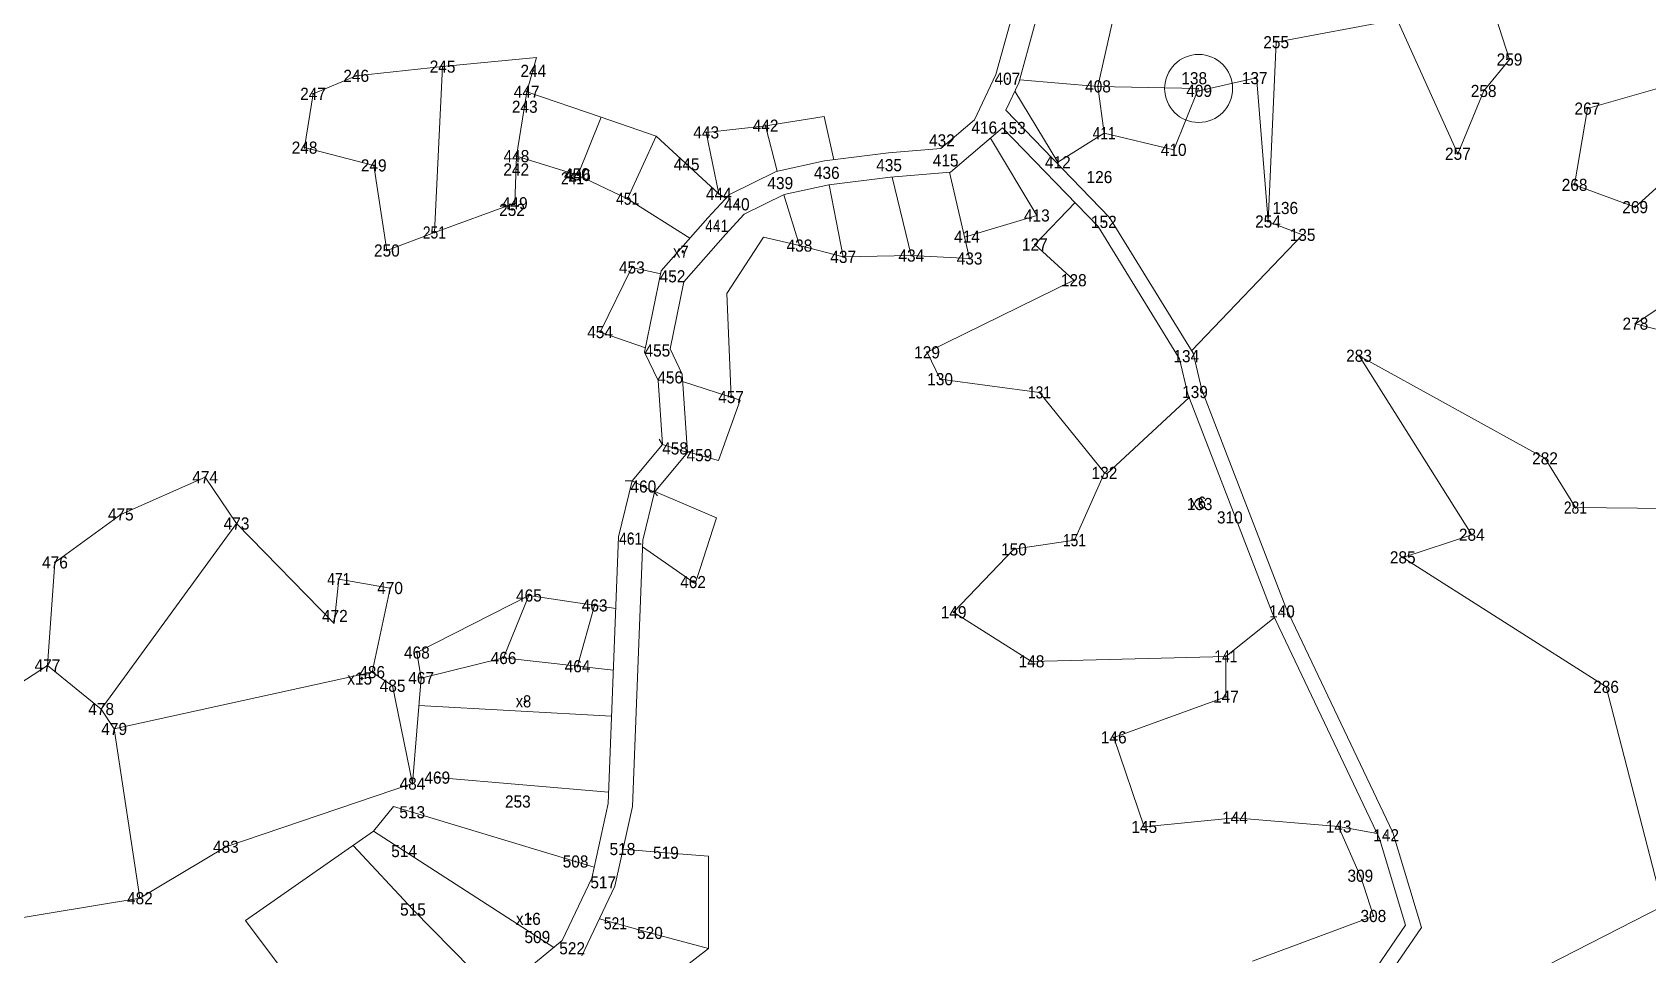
# Model space of a CAD drawing. Header units: metres. Extents: x 551040 to 556777, y 1846780 to 1849752.
# Drawn here: x 551492 to 552157, y 1847432 to 1847811 of the extents above; entities that cross this region are included whole.
import ezdxf
from ezdxf.enums import TextEntityAlignment as Align

# ---------------------------------------------------------------- set-up
doc = ezdxf.new("R2010")
doc.units = ezdxf.units.M
doc.header["$LTSCALE"] = 2
for name, color, linetype, lineweight in [('10', 7, 'Continuous', 13), ('11', 7, 'Continuous', 13), ('22', 7, 'Continuous', 13)]:
    doc.layers.add(name, color=color, linetype=linetype, lineweight=lineweight)
doc.layers.add('12', color=7, linetype='Continuous')

msp = doc.modelspace()

# ---------------------------------------------------------------- hatches: boundary and pattern name
at = {"layer": '10'}
for points in [[(551760.225, 1847721.14, 1), (551760.075, 1847721.14, 1)], [(551760.225, 1847721.14, 1), (551760.075, 1847721.14, 1)], [(551973.085, 1847617.88, 1), (551972.935, 1847617.88, 1)], [(551973.085, 1847617.88, 1), (551972.935, 1847617.88, 1)], [(551628.105, 1847545.53, 1), (551627.955, 1847545.53, 1)], [(551628.105, 1847545.53, 1), (551627.955, 1847545.53, 1)], [(551695.455, 1847536.13, 1), (551695.305, 1847536.13, 1)], [(551695.455, 1847536.13, 1), (551695.305, 1847536.13, 1)], [(551697.495, 1847446.65, 1), (551697.345, 1847446.65, 1)], [(551697.495, 1847446.65, 1), (551697.345, 1847446.65, 1)]]:
    msp.add_hatch(color=256, dxfattribs=at).paths.add_polyline_path(points)

# ---------------------------------------------------------------- linework, layer by layer
for p, q in [((551759.84, 1847721.14), (551759.53, 1847721.14)), ((551759.84, 1847721.14), (551759.53, 1847721.14)), ((551760.15, 1847721.76), (551760.15, 1847721.45)), ((551760.15, 1847721.76), (551760.15, 1847721.45)), ((551760.15, 1847720.83), (551760.15, 1847720.52)), ((551760.15, 1847720.83), (551760.15, 1847720.52)), ((551760.77, 1847721.14), (551760.46, 1847721.14)), ((551760.77, 1847721.14), (551760.46, 1847721.14)), ((551972.7, 1847617.88), (551972.39, 1847617.88)), ((551972.7, 1847617.88), (551972.39, 1847617.88)), ((551973.01, 1847618.5), (551973.01, 1847618.19)), ((551973.01, 1847618.5), (551973.01, 1847618.19)), ((551973.01, 1847617.57), (551973.01, 1847617.26)), ((551973.01, 1847617.57), (551973.01, 1847617.26)), ((551973.63, 1847617.88), (551973.32, 1847617.88)), ((551973.63, 1847617.88), (551973.32, 1847617.88)), ((551627.72, 1847545.53), (551627.41, 1847545.53)), ((551627.72, 1847545.53), (551627.41, 1847545.53)), ((551628.03, 1847546.15), (551628.03, 1847545.84)), ((551628.03, 1847546.15), (551628.03, 1847545.84)), ((551628.03, 1847545.22), (551628.03, 1847544.91)), ((551628.03, 1847545.22), (551628.03, 1847544.91)), ((551628.65, 1847545.53), (551628.34, 1847545.53)), ((551628.65, 1847545.53), (551628.34, 1847545.53)), ((551695.07, 1847536.13), (551694.76, 1847536.13)), ((551695.07, 1847536.13), (551694.76, 1847536.13)), ((551695.38, 1847536.75), (551695.38, 1847536.44)), ((551695.38, 1847536.75), (551695.38, 1847536.44)), ((551696, 1847536.13), (551695.69, 1847536.13)), ((551696, 1847536.13), (551695.69, 1847536.13)), ((551695.38, 1847535.82), (551695.38, 1847535.51)), ((551695.38, 1847535.82), (551695.38, 1847535.51)), ((551697.11, 1847446.65), (551696.8, 1847446.65)), ((551697.11, 1847446.65), (551696.8, 1847446.65)), ((551697.42, 1847447.27), (551697.42, 1847446.96)), ((551697.42, 1847447.27), (551697.42, 1847446.96)), ((551697.42, 1847446.34), (551697.42, 1847446.03)), ((551697.42, 1847446.34), (551697.42, 1847446.03)), ((551698.04, 1847446.65), (551697.73, 1847446.65)), ((551698.04, 1847446.65), (551697.73, 1847446.65))]:
    msp.add_line(p, q, dxfattribs=at)
for centre, radius in [((551760.15, 1847721.14), 0.312), ((551760.15, 1847721.14), 0.312), ((551760.15, 1847721.14), 0.075), ((551760.15, 1847721.14), 0.075), ((551973.01, 1847617.88), 0.312), ((551973.01, 1847617.88), 0.312), ((551973.01, 1847617.88), 0.075), ((551973.01, 1847617.88), 0.075), ((551628.03, 1847545.53), 0.312), ((551628.03, 1847545.53), 0.312), ((551628.03, 1847545.53), 0.075), ((551628.03, 1847545.53), 0.075), ((551695.38, 1847536.13), 0.312), ((551695.38, 1847536.13), 0.312), ((551695.38, 1847536.13), 0.075), ((551695.38, 1847536.13), 0.075), ((551697.42, 1847446.65), 0.312), ((551697.42, 1847446.65), 0.312), ((551697.42, 1847446.65), 0.075), ((551697.42, 1847446.65), 0.075)]:
    msp.add_circle(centre, radius, dxfattribs=at)
at = {"layer": '11'}
for p, q in [((552004.59, 1847807.35), (552003.96, 1847807.35)), ((552004.27, 1847807.04), (552004.27, 1847807.66)), ((551661.58, 1847797.29), (551660.95, 1847797.29)), ((551661.26, 1847796.98), (551661.26, 1847797.6)), ((551698.9, 1847795.54), (551698.28, 1847795.54)), ((551698.59, 1847795.23), (551698.59, 1847795.85)), ((552100.58, 1847800.21), (552099.96, 1847800.21)), ((552100.27, 1847799.9), (552100.27, 1847800.52)), ((551626.04, 1847793.51), (551625.41, 1847793.51)), ((551625.72, 1847793.2), (551625.72, 1847793.83)), ((551893.97, 1847792.31), (551893.35, 1847792.31)), ((551893.97, 1847792.31), (551893.35, 1847792.31)), ((551893.66, 1847792.62), (551893.66, 1847792)), ((551893.66, 1847792.62), (551893.66, 1847792)), ((551931.26, 1847789.16), (551930.64, 1847789.16)), ((551931.26, 1847789.16), (551930.64, 1847789.16)), ((551930.95, 1847789.47), (551930.95, 1847788.85)), ((551930.95, 1847789.47), (551930.95, 1847788.85)), ((551970.85, 1847792.51), (551970.23, 1847792.51)), ((551970.54, 1847792.2), (551970.54, 1847792.82)), ((551995.73, 1847792.57), (551995.11, 1847792.57)), ((551995.42, 1847792.26), (551995.42, 1847792.89)), ((551608.28, 1847786.09), (551607.66, 1847786.09)), ((551607.97, 1847785.78), (551607.97, 1847786.41)), ((551696.17, 1847786.95), (551695.55, 1847786.95)), ((551696.17, 1847786.95), (551695.55, 1847786.95)), ((551695.86, 1847787.26), (551695.86, 1847786.64)), ((551695.86, 1847787.26), (551695.86, 1847786.64)), ((551972.87, 1847787.33), (551972.25, 1847787.33)), ((551972.87, 1847787.33), (551972.25, 1847787.33)), ((551972.56, 1847787.64), (551972.56, 1847787.02)), ((551972.56, 1847787.64), (551972.56, 1847787.02)), ((552089.95, 1847787.27), (552089.33, 1847787.27)), ((552089.64, 1847786.96), (552089.64, 1847787.59)), ((551695.39, 1847780.78), (551694.76, 1847780.78)), ((551695.07, 1847780.46), (551695.07, 1847781.09)), ((552132.63, 1847780), (552132, 1847780)), ((552132.32, 1847779.69), (552132.32, 1847780.31)), ((551770.04, 1847770.22), (551769.42, 1847770.22)), ((551770.04, 1847770.22), (551769.42, 1847770.22)), ((551769.73, 1847770.53), (551769.73, 1847769.91)), ((551769.73, 1847770.53), (551769.73, 1847769.91)), ((551794.48, 1847772.98), (551793.86, 1847772.98)), ((551794.48, 1847772.98), (551793.86, 1847772.98)), ((551794.17, 1847773.29), (551794.17, 1847772.67)), ((551794.17, 1847773.29), (551794.17, 1847772.67)), ((551884.47, 1847772.22), (551883.85, 1847772.22)), ((551884.47, 1847772.22), (551883.85, 1847772.22)), ((551884.16, 1847772.53), (551884.16, 1847771.91)), ((551884.16, 1847772.53), (551884.16, 1847771.91)), ((551896.25, 1847772.04), (551895.63, 1847772.04)), ((551895.94, 1847771.73), (551895.94, 1847772.36)), ((551933.79, 1847769.91), (551933.17, 1847769.91)), ((551933.79, 1847769.91), (551933.17, 1847769.91)), ((551933.48, 1847770.22), (551933.48, 1847769.6)), ((551933.48, 1847770.22), (551933.48, 1847769.6)), ((551604.78, 1847763.95), (551604.16, 1847763.95)), ((551604.47, 1847763.64), (551604.47, 1847764.27)), ((551867.04, 1847766.94), (551866.42, 1847766.94)), ((551867.04, 1847766.94), (551866.42, 1847766.94)), ((551866.73, 1847767.25), (551866.73, 1847766.63)), ((551866.73, 1847767.25), (551866.73, 1847766.63)), ((551962.4, 1847763.06), (551961.78, 1847763.06)), ((551962.4, 1847763.06), (551961.78, 1847763.06)), ((551962.09, 1847763.37), (551962.09, 1847762.75)), ((551962.09, 1847763.37), (551962.09, 1847762.75)), ((551633.24, 1847756.65), (551632.61, 1847756.65)), ((551632.92, 1847756.33), (551632.92, 1847756.96)), ((551691.94, 1847760.46), (551691.32, 1847760.46)), ((551691.94, 1847760.46), (551691.32, 1847760.46)), ((551691.63, 1847760.77), (551691.63, 1847760.15)), ((551691.63, 1847760.77), (551691.63, 1847760.15)), ((551762, 1847757.11), (551761.38, 1847757.11)), ((551762, 1847757.11), (551761.38, 1847757.11)), ((551761.69, 1847757.42), (551761.69, 1847756.8)), ((551761.69, 1847757.42), (551761.69, 1847756.8)), ((551845.29, 1847756.75), (551844.67, 1847756.75)), ((551845.29, 1847756.75), (551844.67, 1847756.75)), ((551844.98, 1847757.06), (551844.98, 1847756.44)), ((551844.98, 1847757.06), (551844.98, 1847756.44)), ((551868.57, 1847758.7), (551867.95, 1847758.7)), ((551868.57, 1847758.7), (551867.95, 1847758.7)), ((551868.26, 1847759.01), (551868.26, 1847758.39)), ((551868.26, 1847759.01), (551868.26, 1847758.39)), ((551914.72, 1847757.94), (551914.1, 1847757.94)), ((551914.72, 1847757.94), (551914.1, 1847757.94)), ((551914.41, 1847758.25), (551914.41, 1847757.63)), ((551914.41, 1847758.25), (551914.41, 1847757.63)), ((552079.35, 1847761.43), (552078.73, 1847761.43)), ((552079.04, 1847761.12), (552079.04, 1847761.74)), ((551691.89, 1847754.95), (551691.27, 1847754.95)), ((551691.58, 1847754.64), (551691.58, 1847755.26)), ((551715.01, 1847751.31), (551714.38, 1847751.31)), ((551714.7, 1847751), (551714.7, 1847751.63)), ((551716.85, 1847752.98), (551716.23, 1847752.98)), ((551716.85, 1847752.98), (551716.23, 1847752.98)), ((551716.54, 1847753.29), (551716.54, 1847752.67)), ((551716.54, 1847753.29), (551716.54, 1847752.67)), ((551717.25, 1847752.69), (551716.63, 1847752.69)), ((551717.25, 1847752.69), (551716.63, 1847752.69)), ((551716.94, 1847753), (551716.94, 1847752.38)), ((551716.94, 1847753), (551716.94, 1847752.38)), ((551800.52, 1847749.37), (551799.9, 1847749.37)), ((551800.52, 1847749.37), (551799.9, 1847749.37)), ((551800.21, 1847749.68), (551800.21, 1847749.06)), ((551800.21, 1847749.68), (551800.21, 1847749.06)), ((551819.66, 1847753.58), (551819.04, 1847753.58)), ((551819.66, 1847753.58), (551819.04, 1847753.58)), ((551819.35, 1847753.89), (551819.35, 1847753.27)), ((551819.35, 1847753.89), (551819.35, 1847753.27)), ((551931.85, 1847751.84), (551931.23, 1847751.84)), ((551931.54, 1847751.53), (551931.54, 1847752.15)), ((552127.06, 1847748.32), (552127.06, 1847748.95)), ((551737.72, 1847742.94), (551737.1, 1847742.94)), ((551737.72, 1847742.94), (551737.1, 1847742.94)), ((551737.41, 1847743.25), (551737.41, 1847742.63)), ((551737.41, 1847743.25), (551737.41, 1847742.63)), ((551775.22, 1847744.94), (551774.6, 1847744.94)), ((551775.22, 1847744.94), (551774.6, 1847744.94)), ((551774.91, 1847745.25), (551774.91, 1847744.63)), ((551774.91, 1847745.25), (551774.91, 1847744.63)), ((552127.37, 1847748.64), (552126.75, 1847748.64)), ((551690.16, 1847738.34), (551689.53, 1847738.34)), ((551689.84, 1847738.03), (551689.84, 1847738.66)), ((551691.27, 1847741.07), (551690.65, 1847741.07)), ((551691.27, 1847741.07), (551690.65, 1847741.07)), ((551690.96, 1847741.38), (551690.96, 1847740.76)), ((551690.96, 1847741.38), (551690.96, 1847740.76)), ((551782.61, 1847740.64), (551781.99, 1847740.64)), ((551782.61, 1847740.64), (551781.99, 1847740.64)), ((551782.3, 1847740.95), (551782.3, 1847740.33)), ((551782.3, 1847740.95), (551782.3, 1847740.33)), ((551906.09, 1847736.05), (551905.47, 1847736.05)), ((551906.09, 1847736.05), (551905.47, 1847736.05)), ((551905.78, 1847736.36), (551905.78, 1847735.74)), ((551905.78, 1847736.36), (551905.78, 1847735.74)), ((552008.31, 1847739.12), (552007.69, 1847739.12)), ((552008, 1847738.81), (552008, 1847739.43)), ((552152.28, 1847739.48), (552151.65, 1847739.48)), ((552151.97, 1847739.16), (552151.97, 1847739.79)), ((551658.19, 1847729.04), (551657.56, 1847729.04)), ((551657.87, 1847728.73), (551657.87, 1847729.35)), ((551774.37, 1847731.77), (551773.75, 1847731.77)), ((551774.37, 1847731.77), (551773.75, 1847731.77)), ((551774.06, 1847732.08), (551774.06, 1847731.46)), ((551774.06, 1847732.08), (551774.06, 1847731.46)), ((551933.67, 1847733.4), (551933.05, 1847733.4)), ((551933.36, 1847733.09), (551933.36, 1847733.72)), ((552001.21, 1847733.57), (552000.59, 1847733.57)), ((552000.9, 1847733.26), (552000.9, 1847733.88)), ((551808.4, 1847723.65), (551807.78, 1847723.65)), ((551808.4, 1847723.65), (551807.78, 1847723.65)), ((551808.09, 1847723.96), (551808.09, 1847723.34)), ((551808.09, 1847723.96), (551808.09, 1847723.34)), ((551877.36, 1847727.35), (551876.74, 1847727.35)), ((551877.36, 1847727.35), (551876.74, 1847727.35)), ((551877.05, 1847727.66), (551877.05, 1847727.04)), ((551877.05, 1847727.66), (551877.05, 1847727.04)), ((551905.26, 1847724.11), (551904.63, 1847724.11)), ((551904.95, 1847723.8), (551904.95, 1847724.43)), ((552015.45, 1847728.07), (552014.82, 1847728.07)), ((552015.13, 1847727.76), (552015.13, 1847728.38)), ((551638.65, 1847721.62), (551638.03, 1847721.62)), ((551638.34, 1847721.31), (551638.34, 1847721.93)), ((551826.43, 1847719), (551825.81, 1847719)), ((551826.43, 1847719), (551825.81, 1847719)), ((551826.12, 1847719.31), (551826.12, 1847718.69)), ((551826.12, 1847719.31), (551826.12, 1847718.69)), ((551854.45, 1847719.54), (551853.83, 1847719.54)), ((551854.45, 1847719.54), (551853.83, 1847719.54)), ((551854.14, 1847719.85), (551854.14, 1847719.23)), ((551854.14, 1847719.85), (551854.14, 1847719.23)), ((551878.43, 1847718.34), (551877.81, 1847718.34)), ((551878.43, 1847718.34), (551877.81, 1847718.34)), ((551878.12, 1847718.65), (551878.12, 1847718.03)), ((551878.12, 1847718.65), (551878.12, 1847718.03)), ((551739.44, 1847714.67), (551738.82, 1847714.67)), ((551739.44, 1847714.67), (551738.82, 1847714.67)), ((551739.13, 1847714.98), (551739.13, 1847714.36)), ((551739.13, 1847714.98), (551739.13, 1847714.36)), ((551756.19, 1847711.01), (551755.57, 1847711.01)), ((551756.19, 1847711.01), (551755.57, 1847711.01)), ((551755.88, 1847711.32), (551755.88, 1847710.7)), ((551755.88, 1847711.32), (551755.88, 1847710.7)), ((551921.29, 1847709.4), (551920.67, 1847709.4)), ((551920.98, 1847709.09), (551920.98, 1847709.71)), ((552152.4, 1847691.52), (552151.77, 1847691.52)), ((552152.08, 1847691.21), (552152.08, 1847691.84)), ((551726.38, 1847688.06), (551725.76, 1847688.06)), ((551726.38, 1847688.06), (551725.76, 1847688.06)), ((551726.07, 1847688.37), (551726.07, 1847687.75)), ((551726.07, 1847688.37), (551726.07, 1847687.75)), ((551749.95, 1847680.48), (551749.33, 1847680.48)), ((551749.95, 1847680.48), (551749.33, 1847680.48)), ((551749.64, 1847680.79), (551749.64, 1847680.17)), ((551749.64, 1847680.79), (551749.64, 1847680.17)), ((551860.93, 1847679.74), (551860.31, 1847679.74)), ((551860.62, 1847679.43), (551860.62, 1847680.05)), ((551967.58, 1847678.16), (551966.95, 1847678.16)), ((551967.27, 1847677.85), (551967.27, 1847678.47)), ((552038.67, 1847678.33), (552038.05, 1847678.33)), ((552038.36, 1847678.02), (552038.36, 1847678.64)), ((551755.21, 1847669.41), (551754.59, 1847669.41)), ((551755.21, 1847669.41), (551754.59, 1847669.41)), ((551754.9, 1847669.72), (551754.9, 1847669.1)), ((551754.9, 1847669.72), (551754.9, 1847669.1)), ((551866.29, 1847668.69), (551865.67, 1847668.69)), ((551865.98, 1847668.38), (551865.98, 1847669)), ((551907.18, 1847663.26), (551906.56, 1847663.26)), ((551906.87, 1847662.94), (551906.87, 1847663.57)), ((551971.17, 1847663.41), (551970.55, 1847663.41)), ((551970.86, 1847663.1), (551970.86, 1847663.72)), ((551780.27, 1847661.34), (551779.65, 1847661.34)), ((551780.27, 1847661.34), (551779.65, 1847661.34)), ((551779.96, 1847661.65), (551779.96, 1847661.03)), ((551779.96, 1847661.65), (551779.96, 1847661.03)), ((551757.22, 1847640.21), (551756.6, 1847640.21)), ((551757.22, 1847640.21), (551756.6, 1847640.21)), ((551756.91, 1847640.52), (551756.91, 1847639.9)), ((551756.91, 1847640.52), (551756.91, 1847639.9)), ((551767.23, 1847637.42), (551766.61, 1847637.42)), ((551767.23, 1847637.42), (551766.61, 1847637.42)), ((551766.92, 1847637.73), (551766.92, 1847637.11)), ((551766.92, 1847637.73), (551766.92, 1847637.11)), ((552115.21, 1847636.1), (552114.58, 1847636.1)), ((552114.89, 1847635.79), (552114.89, 1847636.41)), ((551933.93, 1847630.12), (551933.3, 1847630.12)), ((551933.61, 1847629.81), (551933.61, 1847630.43)), ((551563.86, 1847628.39), (551563.24, 1847628.39)), ((551563.86, 1847628.39), (551563.24, 1847628.39)), ((551563.55, 1847628.7), (551563.55, 1847628.08)), ((551563.55, 1847628.7), (551563.55, 1847628.08)), ((551744.18, 1847624.51), (551743.56, 1847624.51)), ((551744.18, 1847624.51), (551743.56, 1847624.51)), ((551743.87, 1847624.82), (551743.87, 1847624.2)), ((551743.87, 1847624.82), (551743.87, 1847624.2)), ((551973.06, 1847617.31), (551972.44, 1847617.31)), ((551972.75, 1847617), (551972.75, 1847617.62)), ((552127.38, 1847615.53), (552127.38, 1847616.16)), ((551529.14, 1847613.05), (551528.52, 1847613.05)), ((551529.14, 1847613.05), (551528.52, 1847613.05)), ((551528.83, 1847613.36), (551528.83, 1847612.74)), ((551528.83, 1847613.36), (551528.83, 1847612.74)), ((551576.79, 1847609.29), (551576.17, 1847609.29)), ((551576.79, 1847609.29), (551576.17, 1847609.29)), ((551576.48, 1847609.6), (551576.48, 1847608.98)), ((551576.48, 1847609.6), (551576.48, 1847608.98)), ((551985.52, 1847611.81), (551984.89, 1847611.81)), ((551985.2, 1847611.49), (551985.2, 1847612.12)), ((552127.7, 1847615.85), (552127.07, 1847615.85)), ((551738.95, 1847603.09), (551738.33, 1847603.09)), ((551738.95, 1847603.09), (551738.33, 1847603.09)), ((551738.64, 1847603.4), (551738.64, 1847602.78)), ((551738.64, 1847603.4), (551738.64, 1847602.78)), ((551921.24, 1847602.12), (551921.24, 1847602.74)), ((552085.07, 1847604.68), (552084.44, 1847604.68)), ((552084.76, 1847604.36), (552084.76, 1847604.99)), ((551896.68, 1847598.68), (551896.05, 1847598.68)), ((551896.36, 1847598.37), (551896.36, 1847598.99)), ((551921.55, 1847602.43), (551920.93, 1847602.43)), ((551502.08, 1847593.3), (551501.46, 1847593.3)), ((551502.08, 1847593.3), (551501.46, 1847593.3)), ((551501.77, 1847593.61), (551501.77, 1847592.99)), ((551501.77, 1847593.61), (551501.77, 1847592.99)), ((552056.65, 1847595.38), (552056.03, 1847595.38)), ((552056.34, 1847595.07), (552056.34, 1847595.7)), ((551618.84, 1847586.44), (551618.22, 1847586.44)), ((551618.84, 1847586.44), (551618.22, 1847586.44)), ((551618.53, 1847586.75), (551618.53, 1847586.13)), ((551618.53, 1847586.75), (551618.53, 1847586.13)), ((551639.96, 1847582.76), (551639.34, 1847582.76)), ((551639.96, 1847582.76), (551639.34, 1847582.76)), ((551639.65, 1847583.07), (551639.65, 1847582.45)), ((551639.65, 1847583.07), (551639.65, 1847582.45)), ((551764.63, 1847585.21), (551764.01, 1847585.21)), ((551764.63, 1847585.21), (551764.01, 1847585.21)), ((551764.32, 1847585.52), (551764.32, 1847584.9)), ((551764.32, 1847585.52), (551764.32, 1847584.9)), ((551697.1, 1847579.69), (551696.48, 1847579.69)), ((551697.1, 1847579.69), (551696.48, 1847579.69)), ((551696.79, 1847580), (551696.79, 1847579.38)), ((551696.79, 1847580), (551696.79, 1847579.38)), ((551617.25, 1847571.24), (551616.63, 1847571.24)), ((551617.25, 1847571.24), (551616.63, 1847571.24)), ((551616.94, 1847571.55), (551616.94, 1847570.93)), ((551616.94, 1847571.55), (551616.94, 1847570.93)), ((551724.14, 1847575.61), (551723.52, 1847575.61)), ((551724.14, 1847575.61), (551723.52, 1847575.61)), ((551723.83, 1847575.92), (551723.83, 1847575.3)), ((551723.83, 1847575.92), (551723.83, 1847575.3)), ((551871.86, 1847572.8), (551871.23, 1847572.8)), ((551871.54, 1847572.49), (551871.54, 1847573.11)), ((552006.94, 1847573.13), (552006.31, 1847573.13)), ((552006.63, 1847572.82), (552006.63, 1847573.44)), ((551650.99, 1847556.2), (551650.37, 1847556.2)), ((551650.99, 1847556.2), (551650.37, 1847556.2)), ((551650.68, 1847556.51), (551650.68, 1847555.89)), ((551650.68, 1847556.51), (551650.68, 1847555.89)), ((551498.96, 1847550.89), (551498.34, 1847550.89)), ((551498.96, 1847550.89), (551498.34, 1847550.89)), ((551498.65, 1847551.2), (551498.65, 1847550.58)), ((551498.65, 1847551.2), (551498.65, 1847550.58)), ((551686.65, 1847553.97), (551686.03, 1847553.97)), ((551686.65, 1847553.97), (551686.03, 1847553.97)), ((551686.34, 1847554.28), (551686.34, 1847553.66)), ((551686.34, 1847554.28), (551686.34, 1847553.66)), ((551717.1, 1847550.57), (551716.48, 1847550.57)), ((551717.1, 1847550.57), (551716.48, 1847550.57)), ((551716.79, 1847550.88), (551716.79, 1847550.26)), ((551716.79, 1847550.88), (551716.79, 1847550.26)), ((551903.9, 1847552.59), (551903.28, 1847552.59)), ((551903.59, 1847552.28), (551903.59, 1847552.9)), ((551983.88, 1847554.63), (551983.25, 1847554.63)), ((551983.57, 1847554.32), (551983.57, 1847554.94)), ((551632.59, 1847548.17), (551631.97, 1847548.17)), ((551632.59, 1847548.17), (551631.97, 1847548.17)), ((551632.28, 1847548.48), (551632.28, 1847547.86)), ((551632.28, 1847548.48), (551632.28, 1847547.86)), ((551640.69, 1847542.85), (551640.69, 1847542.23)), ((551640.69, 1847542.85), (551640.69, 1847542.23)), ((551652.75, 1847545.72), (551652.13, 1847545.72)), ((551652.75, 1847545.72), (551652.13, 1847545.72)), ((551652.44, 1847546.03), (551652.44, 1847545.41)), ((551652.44, 1847546.03), (551652.44, 1847545.41)), ((551641, 1847542.54), (551640.38, 1847542.54)), ((551641, 1847542.54), (551640.38, 1847542.54)), ((551983.92, 1847538.03), (551983.29, 1847538.03)), ((551983.61, 1847537.72), (551983.61, 1847538.34)), ((552140.32, 1847542.1), (552139.7, 1847542.1)), ((552140.01, 1847541.79), (552140.01, 1847542.42)), ((551521.08, 1847532.97), (551520.46, 1847532.97)), ((551521.08, 1847532.97), (551520.46, 1847532.97)), ((551520.77, 1847533.28), (551520.77, 1847532.66)), ((551520.77, 1847533.28), (551520.77, 1847532.66)), ((551526.43, 1847524.78), (551525.81, 1847524.78)), ((551526.43, 1847524.78), (551525.81, 1847524.78)), ((551526.12, 1847525.09), (551526.12, 1847524.47)), ((551526.12, 1847525.09), (551526.12, 1847524.47)), ((551937.75, 1847521.32), (551937.12, 1847521.32)), ((551937.44, 1847521.01), (551937.44, 1847521.63)), ((551659.38, 1847504.74), (551658.76, 1847504.74)), ((551659.38, 1847504.74), (551658.76, 1847504.74)), ((551659.07, 1847505.05), (551659.07, 1847504.43)), ((551659.07, 1847505.05), (551659.07, 1847504.43)), ((551649.17, 1847502.28), (551648.55, 1847502.28)), ((551649.17, 1847502.28), (551648.55, 1847502.28)), ((551648.86, 1847502.59), (551648.86, 1847501.97)), ((551648.86, 1847502.59), (551648.86, 1847501.97)), ((551649.08, 1847490.5), (551648.46, 1847490.5)), ((551649.08, 1847490.5), (551648.46, 1847490.5)), ((551648.77, 1847490.81), (551648.77, 1847490.19)), ((551648.77, 1847490.81), (551648.77, 1847490.19)), ((551692.53, 1847494.9), (551691.9, 1847494.9)), ((551692.22, 1847494.59), (551692.22, 1847495.21)), ((551950.28, 1847484.46), (551949.66, 1847484.46)), ((551949.97, 1847484.15), (551949.97, 1847484.77)), ((551987.6, 1847488.24), (551986.97, 1847488.24)), ((551987.29, 1847487.93), (551987.29, 1847488.55)), ((552030.26, 1847484.66), (552029.64, 1847484.66)), ((552029.95, 1847484.35), (552029.95, 1847484.97)), ((551572.4, 1847476.3), (551571.78, 1847476.3)), ((551572.4, 1847476.3), (551571.78, 1847476.3)), ((551572.09, 1847476.61), (551572.09, 1847475.99)), ((551572.09, 1847476.61), (551572.09, 1847475.99)), ((552049.82, 1847481.02), (552049.2, 1847481.02)), ((552049.51, 1847480.71), (552049.51, 1847481.33)), ((551645.73, 1847474.53), (551645.11, 1847474.53)), ((551645.73, 1847474.53), (551645.11, 1847474.53)), ((551645.42, 1847474.84), (551645.42, 1847474.22)), ((551645.42, 1847474.84), (551645.42, 1847474.22)), ((551716.29, 1847470.23), (551715.67, 1847470.23)), ((551716.29, 1847470.23), (551715.67, 1847470.23)), ((551715.98, 1847470.54), (551715.98, 1847469.92)), ((551715.98, 1847470.54), (551715.98, 1847469.92)), ((551735.57, 1847475.37), (551734.95, 1847475.37)), ((551735.57, 1847475.37), (551734.95, 1847475.37)), ((551735.26, 1847475.68), (551735.26, 1847475.06)), ((551735.26, 1847475.68), (551735.26, 1847475.06)), ((551753.46, 1847473.84), (551752.84, 1847473.84)), ((551753.46, 1847473.84), (551752.84, 1847473.84)), ((551753.15, 1847474.15), (551753.15, 1847473.53)), ((551753.15, 1847474.15), (551753.15, 1847473.53)), ((552039.2, 1847464.39), (552038.58, 1847464.39)), ((552038.89, 1847464.08), (552038.89, 1847464.71)), ((551727.67, 1847461.69), (551727.05, 1847461.69)), ((551727.67, 1847461.69), (551727.05, 1847461.69)), ((551727.36, 1847462), (551727.36, 1847461.38)), ((551727.36, 1847462), (551727.36, 1847461.38)), ((551537.02, 1847455.13), (551536.4, 1847455.13)), ((551537.02, 1847455.13), (551536.4, 1847455.13)), ((551536.71, 1847455.44), (551536.71, 1847454.82)), ((551536.71, 1847455.44), (551536.71, 1847454.82)), ((551649.38, 1847450.47), (551648.76, 1847450.47)), ((551649.38, 1847450.47), (551648.76, 1847450.47)), ((551649.07, 1847450.78), (551649.07, 1847450.16)), ((551649.07, 1847450.78), (551649.07, 1847450.16)), ((551732.68, 1847444.79), (551732.06, 1847444.79)), ((551732.68, 1847444.79), (551732.06, 1847444.79)), ((551732.37, 1847445.1), (551732.37, 1847444.48)), ((551732.37, 1847445.1), (551732.37, 1847444.48)), ((552044.57, 1847447.81), (552043.95, 1847447.81)), ((552044.26, 1847447.5), (552044.26, 1847448.12)), ((551700.56, 1847439.17), (551699.94, 1847439.17)), ((551700.56, 1847439.17), (551699.94, 1847439.17)), ((551700.25, 1847439.48), (551700.25, 1847438.86)), ((551700.25, 1847439.48), (551700.25, 1847438.86)), ((551746.89, 1847440.84), (551746.27, 1847440.84)), ((551746.89, 1847440.84), (551746.27, 1847440.84)), ((551746.58, 1847441.15), (551746.58, 1847440.53)), ((551746.58, 1847441.15), (551746.58, 1847440.53)), ((551714.88, 1847434.53), (551714.26, 1847434.53)), ((551714.88, 1847434.53), (551714.26, 1847434.53)), ((551714.57, 1847434.84), (551714.57, 1847434.22)), ((551714.57, 1847434.84), (551714.57, 1847434.22))]:
    msp.add_line(p, q, dxfattribs=at)
at = {"layer": '22'}
for p, q in [((551895.18, 1847816.67), (551888.96, 1847794.06)), ((551657.88, 1847729.04), (551661.27, 1847797.29)), ((551888.96, 1847794.06), (551880.1, 1847775.33)), ((551898.36, 1847790.57), (551893.05, 1847779.34)), ((551972.56, 1847787.33), (551995.42, 1847792.57)), ((551996.24, 1847793.22), (552000.91, 1847733.57)), ((551914.41, 1847757.94), (551896.76, 1847787.18)), ((551726.48, 1847776.42), (551716.94, 1847752.69)), ((551726.48, 1847776.42), (551749.18, 1847768.62)), ((551935.74, 1847735.26), (551893.05, 1847779.34)), ((551866.25, 1847763.56), (551880.1, 1847775.33)), ((551870.28, 1847753.85), (551891.72, 1847772.09)), ((551930.97, 1847731.57), (551891.72, 1847772.09)), ((551866.25, 1847763.56), (551844.7, 1847761.75)), ((551886.76, 1847767.87), (551905.78, 1847736.05)), ((551818.42, 1847758.5), (551798.56, 1847754.13)), ((551844.7, 1847761.75), (551818.42, 1847758.5)), ((551845.52, 1847751.78), (551820.19, 1847748.65)), ((551870.28, 1847753.85), (551845.52, 1847751.78)), ((551737.41, 1847742.94), (551762.95, 1847726.68)), ((551774.91, 1847744.94), (551777.87, 1847743.22)), ((551820.19, 1847748.65), (551801.86, 1847744.61)), ((551905.78, 1847736.05), (551876.08, 1847727.06)), ((551770.34, 1847735.11), (551751.25, 1847713.31)), ((551930.97, 1847731.57), (551964.45, 1847677.02)), ((551935.74, 1847735.26), (551970.06, 1847679.35)), ((551777.62, 1847728.25), (551760.52, 1847708.72)), ((551744.41, 1847679.86), (551751.25, 1847713.31)), ((551754.88, 1847681.12), (551760.52, 1847708.72)), ((551744.41, 1847679.86), (551749.97, 1847668.15)), ((551754.88, 1847681.12), (551759.82, 1847670.71)), ((551964.45, 1847677.02), (551967.98, 1847662.54)), ((551759.82, 1847670.71), (551762.04, 1847638.56)), ((551749.97, 1847668.15), (551751.78, 1847641.86)), ((551760.02, 1847667.76), (551783.77, 1847660.11)), ((551967.98, 1847662.54), (552002.74, 1847572.33)), ((551934.57, 1847629.76), (551968.49, 1847661.21)), ((551751.59, 1847641.97), (551750.39, 1847644.03)), ((551751.78, 1847641.86), (551739.29, 1847626.82)), ((551762.04, 1847638.56), (551751.78, 1847641.86)), ((551762.02, 1847638.78), (551764.78, 1847639.23)), ((551766.92, 1847637.42), (551762.02, 1847638.78)), ((551739.29, 1847626.82), (551733.67, 1847603.79)), ((551739.29, 1847626.82), (551736.34, 1847626.88)), ((551739.29, 1847626.82), (551748.46, 1847622.21)), ((551748.46, 1847622.21), (551749.7, 1847620.71)), ((551748.66, 1847622.45), (551774, 1847611.58)), ((551520.77, 1847532.97), (551576.48, 1847609.29)), ((551576.48, 1847609.29), (551616.69, 1847568.21)), ((551650.68, 1847556.2), (551696.79, 1847579.69)), ((551732.52, 1847574.3), (551696.79, 1847579.69)), ((551723.83, 1847575.61), (551716.79, 1847550.57)), ((552002.74, 1847572.33), (552046.81, 1847479.73)), ((552008.26, 1847574.71), (552052.32, 1847482.12)), ((551650.68, 1847556.2), (551652.44, 1847545.72)), ((551983.57, 1847554.63), (551983.62, 1847538.03)), ((551526.12, 1847524.78), (551632.28, 1847548.17)), ((551648.86, 1847502.28), (551640.69, 1847542.54)), ((551730.8, 1847530.01), (551651.5, 1847534.36)), ((551659.07, 1847504.74), (551729.59, 1847498.75)), ((551723.62, 1847467.93), (551641, 1847492.84)), ((552038.89, 1847464.39), (552029.96, 1847484.66)), ((551649.07, 1847450.47), (551624.42, 1847476.81)), ((551632.81, 1847482.66), (551707.01, 1847434.81)), ((552046.65, 1847480.15), (552057.55, 1847444.06)), ((551722.61, 1847463.35), (551710.52, 1847437.68)), ((552044.27, 1847447.81), (552038.9, 1847464.39)), ((551732.11, 1847460.02), (551718.62, 1847431.38)), ((551683.42, 1847415.51), (551649.07, 1847450.47)), ((552057.55, 1847444.06), (552002.43, 1847363.89)), ((551710.52, 1847437.68), (551632.2, 1847373.6))]:
    msp.add_line(p, q, dxfattribs=at)
for points in [[(551930.23, 1847915.82), (551916.13, 1847878.3), (551915.04, 1847853.47), (551904.88, 1847814.24), (551898.36, 1847790.57)], [(551930.95, 1847789.16), (551949.25, 1847870.77), (551916.15, 1847878.78)], [(552000.91, 1847733.57), (552004.28, 1847807.35), (552054.03, 1847816.7), (552079.05, 1847761.43), (552089.65, 1847787.27), (552100.28, 1847800.21), (552093.12, 1847822.33), (552194.31, 1847870.53)], [(551695.86, 1847786.95), (551699.94, 1847801), (551661.27, 1847797.29), (551625.73, 1847793.51), (551607.98, 1847786.09), (551604.48, 1847763.95), (551632.93, 1847756.65), (551638.35, 1847721.62), (551657.88, 1847729.04), (551690.96, 1847741.07), (551691.63, 1847760.46)], [(552190.94, 1847796.75), (552132.33, 1847780), (552127.07, 1847748.64), (552151.98, 1847739.48), (552217.59, 1847798.65)], [(551898.72, 1847791.88), (551930.95, 1847789.16), (551933.48, 1847769.91)], [(551930.95, 1847789.16), (551972.37, 1847788.29), (551962.09, 1847763.06)], [(551716.94, 1847752.69), (551691.63, 1847760.46), (551695.86, 1847786.95), (551726.48, 1847776.42)], [(551794.17, 1847772.98), (551818.29, 1847776.7), (551822.25, 1847758.97)], [(551798.97, 1847754.22), (551794.17, 1847772.98), (551769.73, 1847770.22), (551774.91, 1847744.94), (551749.18, 1847768.62)], [(551914.41, 1847757.94), (551933.48, 1847769.91), (551962.09, 1847763.06)], [(551749.18, 1847768.62), (551737.41, 1847742.94), (551716.94, 1847752.69)], [(551798.56, 1847754.13), (551779.27, 1847744.73), (551770.34, 1847735.11)], [(551869.81, 1847753.81), (551878.12, 1847718.34), (551854.14, 1847719.54), (551846.19, 1847751.84)], [(551801.86, 1847744.61), (551785.34, 1847736.57), (551777.62, 1847728.25)], [(551826.12, 1847719), (551808.09, 1847723.65), (551801.68, 1847744.57)], [(551820.31, 1847748.67), (551826.12, 1847719), (551854.14, 1847719.54)], [(551860.62, 1847679.74), (551920.98, 1847709.4), (551904.95, 1847724.11), (551921.49, 1847741.36)], [(552000.9, 1847733.57), (552015.13, 1847728.07), (551969.42, 1847680.4)], [(551808.09, 1847723.65), (551793.28, 1847727.07), (551778.24, 1847703.92), (551779.96, 1847661.34)], [(551751, 1847712.08), (551739.13, 1847714.67), (551726.07, 1847688.06), (551744.77, 1847681.63)], [(552182.26, 1847711.89), (552152.09, 1847691.52), (552278.37, 1847658.64)], [(552003.54, 1847570.65), (551983.57, 1847554.63), (551903.59, 1847552.59), (551871.54, 1847572.8), (551896.36, 1847598.68), (551921.24, 1847602.43), (551933.61, 1847630.12), (551906.87, 1847663.26), (551865.98, 1847668.69), (551860.62, 1847679.74)], [(551970.06, 1847679.35), (551973.71, 1847664.35), (552008.26, 1847574.71)], [(552267.81, 1847614.35), (552127.39, 1847615.85), (552114.9, 1847636.1), (552038.37, 1847678.33), (552084.77, 1847604.68), (552056.35, 1847595.38), (552140.02, 1847542.1), (552163.35, 1847451.79), (552079.91, 1847409.17)], [(551766.92, 1847637.42), (551774.77, 1847635.24), (551783.77, 1847660.11)], [(551762.04, 1847638.56), (551748.46, 1847622.21), (551743.62, 1847602.4)], [(551576.48, 1847609.29), (551563.55, 1847628.39), (551528.83, 1847613.05), (551501.77, 1847593.3)], [(551743.51, 1847599.68), (551765.13, 1847584.57), (551767.06, 1847590.36), (551774, 1847611.58)], [(551722.61, 1847463.35), (551729.41, 1847494.14), (551733.67, 1847603.79)], [(551732.11, 1847460.02), (551739.36, 1847492.86), (551743.62, 1847602.4)], [(551501.77, 1847593.3), (551498.65, 1847550.89), (551446.29, 1847516.82), (551479.5, 1847445.63), (551536.71, 1847455.13), (551572.09, 1847476.3), (551648.86, 1847502.28), (551652.44, 1847545.72), (551686.34, 1847553.97)], [(551639.65, 1847582.76), (551618.53, 1847586.44), (551616.69, 1847568.21)], [(551640.69, 1847542.54), (551632.28, 1847548.17), (551639.65, 1847582.76)], [(551696.79, 1847579.69), (551686.34, 1847553.97), (551731.54, 1847548.92)], [(551498.65, 1847550.89), (551520.77, 1847532.97), (551526.12, 1847524.78), (551536.71, 1847455.13)], [(552045.87, 1847481.7), (552029.96, 1847484.66), (551987.3, 1847488.24), (551949.98, 1847484.46), (551937.45, 1847521.32), (551983.62, 1847538.03)], [(551631.84, 1847373.36), (551599.4, 1847420.31), (551580.21, 1847445.99), (551632.81, 1847482.66), (551641, 1847492.84)], [(552052.32, 1847482.12), (552064.13, 1847443.04), (552008.32, 1847361.86)], [(551725.8, 1847446.62), (551746.58, 1847440.84), (551770.73, 1847434.5), (551770.73, 1847472.37)], [(551735.49, 1847475.35), (551753.15, 1847473.84), (551770.73, 1847472.37)], [(551994.55, 1847429.25), (552044.27, 1847447.81)], [(551679.25, 1847399.16), (551690.57, 1847387.05), (551698.81, 1847378.69), (551770.73, 1847434.5)]]:
    msp.add_lwpolyline(points, dxfattribs=at)
msp.add_circle((551972.37, 1847788.29), 13.987, dxfattribs=at)

# ---------------------------------------------------------------- texts
at = {"layer": '12'}
for s, width, p in [('255', 0.95, (552004.27, 1847804.85)), ('259', 0.95, (552100.27, 1847797.71)), ('246', 0.95, (551625.715, 1847791.01)), ('245', 0.95, (551661.26, 1847794.79)), ('244', 0.95, (551698.59, 1847793.04)), ('447', 0.95, (551695.86, 1847784.45)), ('407', 0.95, (551893.66, 1847789.81)), ('408', 0.95, (551930.95, 1847786.66)), ('138', 0.95, (551970.54, 1847790.01)), ('409', 0.95, (551972.56, 1847784.83)), ('137', 0.95, (551995.42, 1847790.07)), ('258', 0.95, (552089.64, 1847784.77)), ('247', 0.95, (551607.97, 1847783.59)), ('243', 0.95, (551695.07, 1847778.28)), ('267', 0.95, (552132.31, 1847777.5)), ('442', 0.95, (551794.165, 1847770.48)), ('443', 0.95, (551769.73, 1847767.72)), ('432', 0.95, (551866.725, 1847764.44)), ('416', 0.95, (551884.155, 1847769.72)), ('153', 0.95, (551895.94, 1847769.54)), ('411', 0.85, (551933.485, 1847767.41)), ('248', 0.95, (551604.47, 1847761.45)), ('448', 0.95, (551691.63, 1847757.96)), ('410', 0.95, (551962.09, 1847760.56)), ('257', 0.95, (552079.04, 1847758.93)), ('249', 0.95, (551632.92, 1847754.15)), ('242', 0.95, (551691.575, 1847752.45)), ('450', 0.95, (551716.54, 1847750.48)), ('445', 0.95, (551761.69, 1847754.61)), ('436', 0.95, (551819.345, 1847751.08)), ('435', 0.95, (551844.98, 1847754.25)), ('415', 0.95, (551868.26, 1847756.2)), ('412', 0.95, (551914.405, 1847755.44)), ('241', 0.85, (551714.705, 1847748.81)), ('446', 0.95, (551716.935, 1847750.19)), ('439', 0.95, (551800.21, 1847746.87)), ('126', 0.95, (551931.535, 1847749.34)), ('268', 0.95, (552127.06, 1847746.14)), ('449', 0.95, (551690.96, 1847738.57)), ('451', 0.85, (551737.415, 1847740.44)), ('444', 0.95, (551774.91, 1847742.44)), ('440', 0.95, (551782.3, 1847738.14)), ('252', 0.95, (551689.835, 1847735.84)), ('413', 0.95, (551905.78, 1847733.55)), ('152', 0.95, (551933.355, 1847730.9)), ('254', 0.95, (552000.9, 1847731.07)), ('136', 0.95, (552007.995, 1847736.62)), ('269', 0.95, (552151.97, 1847736.98)), ('251', 0.85, (551657.875, 1847726.54)), ('441', 0.85, (551774.065, 1847729.27)), ('414', 0.95, (551877.05, 1847724.85)), ('135', 0.95, (552015.13, 1847725.57)), ('250', 0.95, (551638.34, 1847719.12)), ('x7 ', 0.9, (551760.15, 1847718.64)), ('438', 0.95, (551808.09, 1847721.15)), ('127', 0.95, (551904.95, 1847721.61)), ('453', 0.95, (551739.13, 1847712.17)), ('437', 0.95, (551826.12, 1847716.5)), ('434', 0.95, (551854.14, 1847717.04)), ('433', 0.95, (551878.12, 1847715.84)), ('452', 0.95, (551755.875, 1847708.51)), ('128', 0.95, (551920.98, 1847706.9)), ('454', 0.95, (551726.07, 1847685.56)), ('278', 0.95, (552152.08, 1847689.02)), ('455', 0.95, (551749.64, 1847677.98)), ('129', 0.95, (551860.62, 1847677.24)), ('134', 0.95, (551967.27, 1847675.66)), ('283', 0.95, (552038.36, 1847675.83)), ('456', 0.95, (551754.895, 1847666.91)), ('130', 0.95, (551865.98, 1847666.19)), ('457', 0.95, (551779.96, 1847658.84)), ('131', 0.85, (551906.875, 1847660.76)), ('139', 0.95, (551970.86, 1847660.91)), ('458', 0.95, (551756.91, 1847637.71)), ('459', 0.95, (551766.92, 1847634.92)), ('282', 0.95, (552114.885, 1847633.6)), ('474', 0.95, (551563.55, 1847625.89)), ('132', 0.95, (551933.605, 1847627.62)), ('460', 0.95, (551743.87, 1847622.01)), ('133', 0.95, (551972.75, 1847614.81)), ('x6 ', 0.9, (551973.01, 1847615.38)), ('281', 0.85, (552127.385, 1847613.35)), ('475', 0.95, (551528.83, 1847610.55)), ('473', 0.95, (551576.48, 1847606.79)), ('310', 0.95, (551985.2, 1847609.31)), ('461', 0.85, (551738.645, 1847600.59)), ('151', 0.85, (551921.245, 1847599.93)), ('284', 0.95, (552084.76, 1847602.18)), ('150', 0.95, (551896.36, 1847596.18)), ('285', 0.95, (552056.34, 1847592.88)), ('476', 0.95, (551501.765, 1847590.8)), ('471', 0.85, (551618.535, 1847583.94)), ('470', 0.95, (551639.65, 1847580.26)), ('462', 0.95, (551764.315, 1847582.71)), ('465', 0.95, (551696.79, 1847577.19)), ('463', 0.95, (551723.83, 1847573.11)), ('472', 0.95, (551616.935, 1847568.74)), ('149', 0.95, (551871.54, 1847570.3)), ('140', 0.95, (552006.63, 1847570.63)), ('468', 0.95, (551650.68, 1847553.7)), ('466', 0.95, (551686.335, 1847551.47)), ('141', 0.85, (551983.575, 1847552.13)), ('477', 0.95, (551498.65, 1847548.39)), ('486', 0.95, (551632.275, 1847545.67)), ('464', 0.95, (551716.79, 1847548.07)), ('148', 0.95, (551903.59, 1847550.09)), ('x15 ', 0.95, (551628.03, 1847543.03)), ('485', 0.95, (551640.69, 1847540.04)), ('467', 0.95, (551652.44, 1847543.22)), ('286', 0.95, (552140.005, 1847539.6)), ('x8 ', 0.9, (551695.38, 1847533.63)), ('147', 0.95, (551983.61, 1847535.53)), ('478', 0.95, (551520.77, 1847530.47)), ('479', 0.95, (551526.12, 1847522.28)), ('146', 0.95, (551937.435, 1847518.82)), ('484', 0.95, (551648.86, 1847499.78)), ('469', 0.95, (551659.07, 1847502.24)), ('253', 0.95, (551692.22, 1847492.4)), ('513', 0.95, (551648.77, 1847488)), ('144', 0.95, (551987.29, 1847485.74)), ('145', 0.95, (551949.97, 1847481.96)), ('143', 0.95, (552029.95, 1847482.16)), ('142', 0.95, (552049.505, 1847478.52)), ('483', 0.95, (551572.09, 1847473.8)), ('514', 0.95, (551645.42, 1847472.03)), ('518', 0.95, (551735.26, 1847472.87)), ('519', 0.95, (551753.15, 1847471.34)), ('508', 0.95, (551715.98, 1847467.73)), ('517', 0.95, (551727.36, 1847459.19)), ('309', 0.95, (552038.89, 1847461.89)), ('482', 0.95, (551536.705, 1847452.63)), ('515', 0.95, (551649.07, 1847447.97)), ('308', 0.95, (552044.26, 1847445.31)), ('x16 ', 0.95, (551697.42, 1847444.15)), ('521', 0.85, (551732.375, 1847442.29)), ('520', 0.95, (551746.58, 1847438.34)), ('509', 0.95, (551700.25, 1847436.67)), ('522', 0.95, (551714.565, 1847432.03))]:
    msp.add_text(s, height=5, dxfattribs=dict(at, width=width)).set_placement(p, align=Align.CENTER)

doc.saveas('drawing.dxf')
